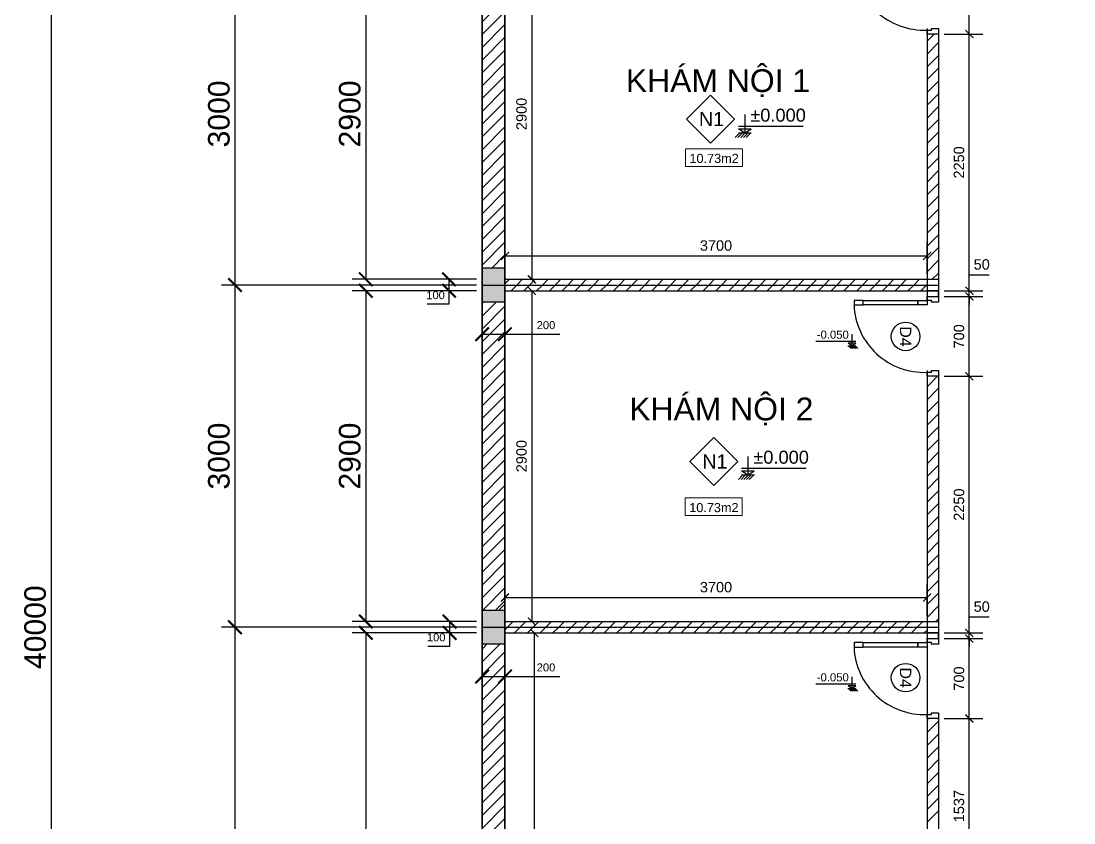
# Model space of a CAD drawing. Header units: millimetres. Extents: x -26398 to 135532, y -376633 to 43268.
# Drawn here: x 18242 to 27472, y -98116 to -91085 of the extents above; entities that cross this region are included whole.
import ezdxf
from ezdxf.enums import TextEntityAlignment as Align

# ---------------------------------------------------------------- set-up
doc = ezdxf.new("R2010")
doc.units = ezdxf.units.MM
doc.linetypes.add('ACAD_ISO02W100', pattern=[15, 12, -3])
for name, color, linetype in [('A-Door', 150, 'Continuous'), ('A5-KICHTHUOC', 251, 'Continuous'), ('cửa', 152, 'Continuous'), ('NT', 1, 'Continuous'), ('trục chia', 160, 'ACAD_ISO02W100'), ('TƯỜNG', 52, 'Continuous')]:
    doc.layers.add(name, color=color, linetype=linetype)
doc.layers.add('A6-GHICHU', color=147, linetype='Continuous', lineweight=20)
doc.styles.add('GHICHU35', font='', dxfattribs={"width": 0.9, "height": 350})
doc.styles.get("Standard").update_dxf_attribs({"font": 'arial.ttf'})
doc.styles.add('TUANH', font='')
doc.styles.get('GHICHU35').set_extended_font_data('VNI-Helve')
doc.styles.get('TUANH').set_extended_font_data('VNI-Helve-Condense', bold=True)
doc.dimstyles.new('dimmatbang', dxfattribs={"dimscale": 70, "dimtxt": 2.7, "dimasz": 1.7, "dimexe": 1.7, "dimexo": 0.7, "dimtad": 1, "dimtoh": 1, "dimdec": 1, "dimtxsty": 'Standard', "dimblk": 'ARCHTICK', "dimcen": 2.5, "dimclrd": 1, "dimclre": 256, "dimadec": 0, "dimazin": 0, "dimtfac": 1, "dimtdec": 1, "dimtmove": 0, "dimatfit": 3, "dimfxl": 1, "dimarcsym": 0})

# ---------------------------------------------------------------- blocks, each defined once
blk = doc.blocks.new('A$C7DB75F4D')
at = {"layer": 'A-Door'}
for points in [[(625, 740), (625, 660), (665, 660), (665, 740)], [(625, 180), (625, 660), (665, 660), (665, 180)], [(35, 100), (35, 60), (50, 60), (50, 50), (50, 0), (0, 0), (0, 100)], [(625, 100), (625, 180), (665, 180), (665, 100)], [(665, 100), (700, 100), (700, 0), (650, 0), (650, 50), (650, 60), (665, 60)]]:
    blk.add_lwpolyline(points, close=True, dxfattribs=at)
at = {"layer": 'NT', "color": 1}
blk.add_arc((650, 125), 615.5, 92.32782, 182.32782, dxfattribs=at)
blk = doc.blocks.new('1-cote nen')
for p, q in [((-2, 267), (-2, 0)), ((-91, 102), (828, 102)), ((-2, 0), (-91, 63)), ((-91, 63), (88, 63)), ((90, 0), (-91, 0)), ((-2, 0), (88, 63)), ((-137, -60), (-77, 0)), ((-99, -60), (-39, 0)), ((-60, -60), (0, 0)), ((-21, -60), (39, 0)), ((17, -60), (77, 0))]:
    blk.add_line(p, q)
at = {"ltscale": 50, "style": 'GHICHU35', "width": 0.9}
blk.add_attdef('%%P0.000', (75, 164), '', height=187, dxfattribs=at)
blk = doc.blocks.new('_ArchTick')
at = {"color": 0, "linetype": 'ByBlock', "const_width": 0.15}
blk.add_lwpolyline([(-0.5, -0.5), (0.5, 0.5)], dxfattribs=at)
blk = doc.blocks.new('*D2988')
at = {"lineweight": -2, "transparency": 16777216}
for p, q in [((22284.5, -96604.8), (22284.5, -96951.1)), ((22484.5, -96604.8), (22484.5, -96951.1))]:
    blk.add_line(p, q, dxfattribs=at)
at = {"color": 1, "lineweight": -2, "transparency": 16777216}
for p, q in [((22284.5, -96832.1), (22484.5, -96832.1)), ((22484.5, -96832.1), (22965.6, -96832.1))]:
    blk.add_line(p, q, dxfattribs=at)
at = {"layer": 'DEFPOINTS', "color": 0, "transparency": 16777216}
for p in [(22284.5, -96555.8), (22484.5, -96555.8), (22484.5, -96832.1)]:
    blk.add_point(p, dxfattribs=at)
at = {"color": 1, "lineweight": -2, "transparency": 16777216, "xscale": 119, "yscale": 119, "zscale": 119, "rotation": 180}
blk.add_blockref('_ArchTick', (22284.5, -96832.1), dxfattribs=at)
at = {"color": 1, "lineweight": -2, "transparency": 16777216, "xscale": 119, "yscale": 119, "zscale": 119}
blk.add_blockref('_ArchTick', (22484.5, -96832.1), dxfattribs=at)
at = {"color": 0, "transparency": 16777216, "insert": (22844, -96752.6), "char_height": 70, "attachment_point": 5}
blk.add_mtext('200', dxfattribs=at)
blk = doc.blocks.new('*D2989')
at = {"lineweight": -2, "transparency": 16777216}
for p, q in [((22284.5, -93603.7), (22284.5, -93950.1)), ((22484.5, -93603.7), (22484.5, -93950.1))]:
    blk.add_line(p, q, dxfattribs=at)
at = {"color": 1, "lineweight": -2, "transparency": 16777216}
for p, q in [((22284.5, -93831.1), (22484.5, -93831.1)), ((22484.5, -93831.1), (22965.6, -93831.1))]:
    blk.add_line(p, q, dxfattribs=at)
at = {"layer": 'DEFPOINTS', "color": 0, "transparency": 16777216}
for p in [(22284.5, -93554.7), (22484.5, -93554.7), (22484.5, -93831.1)]:
    blk.add_point(p, dxfattribs=at)
at = {"color": 1, "lineweight": -2, "transparency": 16777216, "xscale": 119, "yscale": 119, "zscale": 119, "rotation": 180}
blk.add_blockref('_ArchTick', (22284.5, -93831.1), dxfattribs=at)
at = {"color": 1, "lineweight": -2, "transparency": 16777216, "xscale": 119, "yscale": 119, "zscale": 119}
blk.add_blockref('_ArchTick', (22484.5, -93831.1), dxfattribs=at)
at = {"color": 0, "transparency": 16777216, "insert": (22844, -93751.6), "char_height": 70, "attachment_point": 5}
blk.add_mtext('200', dxfattribs=at)
blk = doc.blocks.new('*D3109')
at = {"lineweight": -2, "transparency": 16777216}
for p, q in [((26333.5, -97199.7), (26674.1, -97199.7)), ((26333.5, -98736.7), (26674.1, -98736.7))]:
    blk.add_line(p, q, dxfattribs=at)
at = {"color": 1, "lineweight": -2, "transparency": 16777216}
blk.add_line((26555.1, -98736.7), (26555.1, -97199.7), dxfattribs=at)
at = {"layer": 'DEFPOINTS', "color": 0, "transparency": 16777216}
for p in [(26284.5, -97199.7), (26555.1, -97199.7), (26284.5, -98736.7)]:
    blk.add_point(p, dxfattribs=at)
at = {"color": 1, "lineweight": -2, "transparency": 16777216, "xscale": 70, "yscale": 70, "zscale": 70}
for p, rotation in [((26555.1, -97199.7), 90), ((26555.1, -98736.7), 270)]:
    blk.add_blockref('_ArchTick', p, dxfattribs=dict(at, rotation=rotation))
at = {"color": 0, "transparency": 16777216, "insert": (26464.9, -97968.2), "char_height": 91, "attachment_point": 5, "rotation": 90}
blk.add_mtext('1537', dxfattribs=at)
blk = doc.blocks.new('*D3110')
at = {"lineweight": -2, "transparency": 16777216}
for p, q in [((26333.5, -96499.7), (26674.1, -96499.7)), ((26333.5, -97199.7), (26674.1, -97199.7))]:
    blk.add_line(p, q, dxfattribs=at)
at = {"color": 1, "lineweight": -2, "transparency": 16777216}
blk.add_line((26555.1, -97199.7), (26555.1, -96499.7), dxfattribs=at)
at = {"layer": 'DEFPOINTS', "color": 0, "transparency": 16777216}
for p in [(26284.5, -96499.7), (26555.1, -96499.7), (26284.5, -97199.7)]:
    blk.add_point(p, dxfattribs=at)
at = {"color": 1, "lineweight": -2, "transparency": 16777216, "xscale": 70, "yscale": 70, "zscale": 70}
for p, rotation in [((26555.1, -96499.7), 90), ((26555.1, -97199.7), 270)]:
    blk.add_blockref('_ArchTick', p, dxfattribs=dict(at, rotation=rotation))
at = {"color": 0, "transparency": 16777216, "insert": (26464.9, -96849.7), "char_height": 91, "attachment_point": 5, "rotation": 90}
blk.add_mtext('700', dxfattribs=at)
blk = doc.blocks.new('*D3111')
at = {"color": 1, "lineweight": -2, "transparency": 16777216}
for p, q in [((26555.1, -96449.7), (26555.1, -96309.7)), ((26555.1, -96309.7), (26728.9, -96309.7)), ((26555.1, -96499.7), (26555.1, -96449.7)), ((26555.1, -96499.7), (26555.1, -96569.7))]:
    blk.add_line(p, q, dxfattribs=at)
at = {"lineweight": -2, "transparency": 16777216}
for p, q in [((26333.5, -96449.7), (26674.1, -96449.7)), ((26333.5, -96499.7), (26674.1, -96499.7))]:
    blk.add_line(p, q, dxfattribs=at)
at = {"layer": 'DEFPOINTS', "color": 0, "transparency": 16777216}
for p in [(26284.5, -96449.7), (26555.1, -96449.7), (26284.5, -96499.7)]:
    blk.add_point(p, dxfattribs=at)
at = {"color": 1, "lineweight": -2, "transparency": 16777216, "xscale": 70, "yscale": 70, "zscale": 70}
for p, rotation in [((26555.1, -96449.7), 270), ((26555.1, -96499.7), 90)]:
    blk.add_blockref('_ArchTick', p, dxfattribs=dict(at, rotation=rotation))
at = {"color": 0, "transparency": 16777216, "insert": (26663.9, -96219.5), "char_height": 91, "attachment_point": 5}
blk.add_mtext('50', dxfattribs=at)
blk = doc.blocks.new('*D3112')
at = {"lineweight": -2, "transparency": 16777216}
for p, q in [((26333.5, -94199.7), (26674.1, -94199.7)), ((26333.5, -96449.7), (26674.1, -96449.7))]:
    blk.add_line(p, q, dxfattribs=at)
at = {"color": 1, "lineweight": -2, "transparency": 16777216}
blk.add_line((26555.1, -96449.7), (26555.1, -94199.7), dxfattribs=at)
at = {"layer": 'DEFPOINTS', "color": 0, "transparency": 16777216}
for p in [(26284.5, -94199.7), (26555.1, -94199.7), (26284.5, -96449.7)]:
    blk.add_point(p, dxfattribs=at)
at = {"color": 1, "lineweight": -2, "transparency": 16777216, "xscale": 70, "yscale": 70, "zscale": 70}
for p, rotation in [((26555.1, -94199.7), 90), ((26555.1, -96449.7), 270)]:
    blk.add_blockref('_ArchTick', p, dxfattribs=dict(at, rotation=rotation))
at = {"color": 0, "transparency": 16777216, "insert": (26464.9, -95324.7), "char_height": 91, "attachment_point": 5, "rotation": 90}
blk.add_mtext('2250', dxfattribs=at)
blk = doc.blocks.new('*D3104')
at = {"lineweight": -2, "transparency": 16777216}
for p, q in [((26333.5, -93499.7), (26674.1, -93499.7)), ((26333.5, -94199.7), (26674.1, -94199.7))]:
    blk.add_line(p, q, dxfattribs=at)
at = {"color": 1, "lineweight": -2, "transparency": 16777216}
blk.add_line((26555.1, -94199.7), (26555.1, -93499.7), dxfattribs=at)
at = {"layer": 'DEFPOINTS', "color": 0, "transparency": 16777216}
for p in [(26284.5, -93499.7), (26555.1, -93499.7), (26284.5, -94199.7)]:
    blk.add_point(p, dxfattribs=at)
at = {"color": 1, "lineweight": -2, "transparency": 16777216, "xscale": 70, "yscale": 70, "zscale": 70}
for p, rotation in [((26555.1, -93499.7), 90), ((26555.1, -94199.7), 270)]:
    blk.add_blockref('_ArchTick', p, dxfattribs=dict(at, rotation=rotation))
at = {"color": 0, "transparency": 16777216, "insert": (26464.9, -93849.7), "char_height": 91, "attachment_point": 5, "rotation": 90}
blk.add_mtext('700', dxfattribs=at)
blk = doc.blocks.new('*D3105')
at = {"color": 1, "lineweight": -2, "transparency": 16777216}
for p, q in [((26555.1, -93449.7), (26555.1, -93309.7)), ((26555.1, -93309.7), (26728.9, -93309.7)), ((26555.1, -93499.7), (26555.1, -93449.7)), ((26555.1, -93499.7), (26555.1, -93569.7))]:
    blk.add_line(p, q, dxfattribs=at)
at = {"lineweight": -2, "transparency": 16777216}
for p, q in [((26333.5, -93449.7), (26674.1, -93449.7)), ((26333.5, -93499.7), (26674.1, -93499.7))]:
    blk.add_line(p, q, dxfattribs=at)
at = {"layer": 'DEFPOINTS', "color": 0, "transparency": 16777216}
for p in [(26284.5, -93449.7), (26284.5, -93499.7), (26555.1, -93449.7)]:
    blk.add_point(p, dxfattribs=at)
at = {"color": 1, "lineweight": -2, "transparency": 16777216, "xscale": 70, "yscale": 70, "zscale": 70}
for p, rotation in [((26555.1, -93449.7), 270), ((26555.1, -93499.7), 90)]:
    blk.add_blockref('_ArchTick', p, dxfattribs=dict(at, rotation=rotation))
at = {"color": 0, "transparency": 16777216, "insert": (26663.9, -93219.5), "char_height": 91, "attachment_point": 5}
blk.add_mtext('50', dxfattribs=at)
blk = doc.blocks.new('*D3106')
at = {"lineweight": -2, "transparency": 16777216}
for p, q in [((26333.5, -91199.7), (26674.1, -91199.7)), ((26333.5, -93449.7), (26674.1, -93449.7))]:
    blk.add_line(p, q, dxfattribs=at)
at = {"color": 1, "lineweight": -2, "transparency": 16777216}
blk.add_line((26555.1, -93449.7), (26555.1, -91199.7), dxfattribs=at)
at = {"layer": 'DEFPOINTS', "color": 0, "transparency": 16777216}
for p in [(26284.5, -91199.7), (26555.1, -91199.7), (26284.5, -93449.7)]:
    blk.add_point(p, dxfattribs=at)
at = {"color": 1, "lineweight": -2, "transparency": 16777216, "xscale": 70, "yscale": 70, "zscale": 70}
for p, rotation in [((26555.1, -91199.7), 90), ((26555.1, -93449.7), 270)]:
    blk.add_blockref('_ArchTick', p, dxfattribs=dict(at, rotation=rotation))
at = {"color": 0, "transparency": 16777216, "insert": (26464.9, -92324.7), "char_height": 91, "attachment_point": 5, "rotation": 90}
blk.add_mtext('2250', dxfattribs=at)
blk = doc.blocks.new('*D3107')
at = {"lineweight": -2, "transparency": 16777216}
for p, q in [((26333.5, -90499.7), (26674.1, -90499.7)), ((26333.5, -91199.7), (26674.1, -91199.7))]:
    blk.add_line(p, q, dxfattribs=at)
at = {"color": 1, "lineweight": -2, "transparency": 16777216}
blk.add_line((26555.1, -91199.7), (26555.1, -90499.7), dxfattribs=at)
at = {"layer": 'DEFPOINTS', "color": 0, "transparency": 16777216}
for p in [(26284.5, -90499.7), (26555.1, -90499.7), (26284.5, -91199.7)]:
    blk.add_point(p, dxfattribs=at)
at = {"color": 1, "lineweight": -2, "transparency": 16777216, "xscale": 70, "yscale": 70, "zscale": 70}
for p, rotation in [((26555.1, -90499.7), 90), ((26555.1, -91199.7), 270)]:
    blk.add_blockref('_ArchTick', p, dxfattribs=dict(at, rotation=rotation))
at = {"color": 0, "transparency": 16777216, "insert": (26464.9, -90849.7), "char_height": 91, "attachment_point": 5, "rotation": 90}
blk.add_mtext('700', dxfattribs=at)
blk = doc.blocks.new('*D2967')
at = {"layer": 'DEFPOINTS', "color": 0, "transparency": 16777216}
for p in [(22484.5, -90449.7), (22484.5, -93349.7), (22719.8, -93349.7)]:
    blk.add_point(p, dxfattribs=at)
at = {"layer": 'TƯỜNG', "lineweight": -2, "transparency": 16777216}
for p, q in [((22533.5, -90449.7), (22838.8, -90449.7)), ((22533.5, -93349.7), (22838.8, -93349.7))]:
    blk.add_line(p, q, dxfattribs=at)
at = {"layer": 'TƯỜNG', "color": 1, "lineweight": -2, "transparency": 16777216}
blk.add_line((22719.8, -90449.7), (22719.8, -93349.7), dxfattribs=at)
at = {"layer": 'TƯỜNG', "color": 1, "lineweight": -2, "transparency": 16777216, "xscale": 70, "yscale": 70, "zscale": 70}
for p, rotation in [((22719.8, -90449.7), 90), ((22719.8, -93349.7), 270)]:
    blk.add_blockref('_ArchTick', p, dxfattribs=dict(at, rotation=rotation))
at = {"layer": 'TƯỜNG', "color": 0, "transparency": 16777216, "insert": (22629.6, -91899.7), "char_height": 91, "attachment_point": 5, "rotation": 90}
blk.add_mtext('2900', dxfattribs=at)
blk = doc.blocks.new('*D2968')
at = {"lineweight": -2, "transparency": 16777216}
for p, q in [((22484.5, -93300.7), (22484.5, -93025.2)), ((26184.5, -93300.7), (26184.5, -93025.2))]:
    blk.add_line(p, q, dxfattribs=at)
at = {"color": 1, "lineweight": -2, "transparency": 16777216}
blk.add_line((22484.5, -93144.2), (26184.5, -93144.2), dxfattribs=at)
at = {"layer": 'DEFPOINTS', "color": 0, "transparency": 16777216}
for p in [(26184.5, -93144.2), (22484.5, -93349.7), (26184.5, -93349.7)]:
    blk.add_point(p, dxfattribs=at)
at = {"color": 1, "lineweight": -2, "transparency": 16777216, "xscale": 70, "yscale": 70, "zscale": 70, "rotation": 180}
blk.add_blockref('_ArchTick', (22484.5, -93144.2), dxfattribs=at)
at = {"color": 1, "lineweight": -2, "transparency": 16777216, "xscale": 70, "yscale": 70, "zscale": 70}
blk.add_blockref('_ArchTick', (26184.5, -93144.2), dxfattribs=at)
at = {"color": 0, "transparency": 16777216, "insert": (24334.5, -93054), "char_height": 91, "attachment_point": 5}
blk.add_mtext('3700', dxfattribs=at)
blk = doc.blocks.new('*D2969')
at = {"lineweight": -2, "transparency": 16777216}
for p, q in [((22533.5, -93449.7), (22838.8, -93449.7)), ((22533.5, -96349.7), (22838.8, -96349.7))]:
    blk.add_line(p, q, dxfattribs=at)
at = {"color": 1, "lineweight": -2, "transparency": 16777216}
blk.add_line((22719.8, -93449.7), (22719.8, -96349.7), dxfattribs=at)
at = {"layer": 'DEFPOINTS', "color": 0, "transparency": 16777216}
for p in [(22484.5, -93449.7), (22484.5, -96349.7), (22719.8, -96349.7)]:
    blk.add_point(p, dxfattribs=at)
at = {"color": 1, "lineweight": -2, "transparency": 16777216, "xscale": 70, "yscale": 70, "zscale": 70}
for p, rotation in [((22719.8, -93449.7), 90), ((22719.8, -96349.7), 270)]:
    blk.add_blockref('_ArchTick', p, dxfattribs=dict(at, rotation=rotation))
at = {"color": 0, "transparency": 16777216, "insert": (22629.6, -94899.7), "char_height": 91, "attachment_point": 5, "rotation": 90}
blk.add_mtext('2900', dxfattribs=at)
blk = doc.blocks.new('*D2970')
at = {"lineweight": -2, "transparency": 16777216}
for p, q in [((22484.5, -96300.7), (22484.5, -96020.3)), ((26184.5, -96300.7), (26184.5, -96020.3))]:
    blk.add_line(p, q, dxfattribs=at)
at = {"color": 1, "lineweight": -2, "transparency": 16777216}
blk.add_line((22484.5, -96139.3), (26184.5, -96139.3), dxfattribs=at)
at = {"layer": 'DEFPOINTS', "color": 0, "transparency": 16777216}
for p in [(26184.5, -96139.3), (22484.5, -96349.7), (26184.5, -96349.7)]:
    blk.add_point(p, dxfattribs=at)
at = {"color": 1, "lineweight": -2, "transparency": 16777216, "xscale": 70, "yscale": 70, "zscale": 70, "rotation": 180}
blk.add_blockref('_ArchTick', (22484.5, -96139.3), dxfattribs=at)
at = {"color": 1, "lineweight": -2, "transparency": 16777216, "xscale": 70, "yscale": 70, "zscale": 70}
blk.add_blockref('_ArchTick', (26184.5, -96139.3), dxfattribs=at)
at = {"color": 0, "transparency": 16777216, "insert": (24334.5, -96049), "char_height": 91, "attachment_point": 5}
blk.add_mtext('3700', dxfattribs=at)
blk = doc.blocks.new('*D3065')
at = {"lineweight": -2, "transparency": 16777216}
for p, q in [((22533.5, -96449.7), (22860.1, -96449.7)), ((22533.5, -102349.7), (22860.1, -102349.7))]:
    blk.add_line(p, q, dxfattribs=at)
at = {"color": 1, "lineweight": -2, "transparency": 16777216}
blk.add_line((22741.1, -96449.7), (22741.1, -102349.7), dxfattribs=at)
at = {"layer": 'DEFPOINTS', "color": 0, "transparency": 16777216}
for p in [(22484.5, -96449.7), (22484.5, -102349.7), (22741.1, -102349.7)]:
    blk.add_point(p, dxfattribs=at)
at = {"color": 1, "lineweight": -2, "transparency": 16777216, "xscale": 70, "yscale": 70, "zscale": 70}
for p, rotation in [((22741.1, -96449.7), 90), ((22741.1, -102349.7), 270)]:
    blk.add_blockref('_ArchTick', p, dxfattribs=dict(at, rotation=rotation))
at = {"color": 0, "transparency": 16777216, "insert": (22650.9, -99399.7), "char_height": 91, "attachment_point": 5, "rotation": 90}
blk.add_mtext('5900', dxfattribs=at)
blk = doc.blocks.new('*D3178')
at = {"lineweight": -2, "transparency": 16777216}
for p, q in [((22235.5, -90449.7), (21145.5, -90449.7)), ((22235.5, -93349.7), (21145.5, -93349.7))]:
    blk.add_line(p, q, dxfattribs=at)
at = {"color": 1, "lineweight": -2, "transparency": 16777216}
blk.add_line((21264.5, -90449.7), (21264.5, -93349.7), dxfattribs=at)
at = {"layer": 'DEFPOINTS', "color": 0, "transparency": 16777216}
for p in [(22284.5, -90449.7), (21264.5, -93349.7), (22284.5, -93349.7)]:
    blk.add_point(p, dxfattribs=at)
at = {"color": 1, "lineweight": -2, "transparency": 16777216, "xscale": 119, "yscale": 119, "zscale": 119}
for p, rotation in [((21264.5, -90449.7), 90), ((21264.5, -93349.7), 270)]:
    blk.add_blockref('_ArchTick', p, dxfattribs=dict(at, rotation=rotation))
at = {"color": 0, "transparency": 16777216, "insert": (21124.3, -91899.7), "char_height": 189, "attachment_point": 5, "rotation": 90}
blk.add_mtext('2900', dxfattribs=at)
blk = doc.blocks.new('*D3179')
at = {"lineweight": -2, "transparency": 16777216}
for p, q in [((22235.5, -93349.7), (21874.5, -93349.7)), ((22235.5, -93449.7), (21874.5, -93449.7))]:
    blk.add_line(p, q, dxfattribs=at)
at = {"color": 1, "lineweight": -2, "transparency": 16777216}
for p, q in [((21993.5, -93349.7), (21993.5, -93449.7)), ((21993.5, -93449.7), (21993.5, -93568.7)), ((21993.5, -93568.7), (21801.9, -93568.7))]:
    blk.add_line(p, q, dxfattribs=at)
at = {"layer": 'DEFPOINTS', "color": 0, "transparency": 16777216}
for p in [(22284.5, -93349.7), (21993.5, -93449.7), (22284.5, -93449.7)]:
    blk.add_point(p, dxfattribs=at)
at = {"color": 1, "lineweight": -2, "transparency": 16777216, "xscale": 119, "yscale": 119, "zscale": 119}
for p, rotation in [((21993.5, -93349.7), 90), ((21993.5, -93449.7), 270)]:
    blk.add_blockref('_ArchTick', p, dxfattribs=dict(at, rotation=rotation))
at = {"color": 0, "transparency": 16777216, "insert": (21875.8, -93489.2), "char_height": 70, "attachment_point": 5}
blk.add_mtext('100', dxfattribs=at)
blk = doc.blocks.new('*D3180')
at = {"lineweight": -2, "transparency": 16777216}
for p, q in [((22235.5, -93449.7), (21145.5, -93449.7)), ((22235.5, -96349.7), (21145.5, -96349.7))]:
    blk.add_line(p, q, dxfattribs=at)
at = {"color": 1, "lineweight": -2, "transparency": 16777216}
blk.add_line((21264.5, -93449.7), (21264.5, -96349.7), dxfattribs=at)
at = {"layer": 'DEFPOINTS', "color": 0, "transparency": 16777216}
for p in [(22284.5, -93449.7), (21264.5, -96349.7), (22284.5, -96349.7)]:
    blk.add_point(p, dxfattribs=at)
at = {"color": 1, "lineweight": -2, "transparency": 16777216, "xscale": 119, "yscale": 119, "zscale": 119}
for p, rotation in [((21264.5, -93449.7), 90), ((21264.5, -96349.7), 270)]:
    blk.add_blockref('_ArchTick', p, dxfattribs=dict(at, rotation=rotation))
at = {"color": 0, "transparency": 16777216, "insert": (21124.3, -94899.7), "char_height": 189, "attachment_point": 5, "rotation": 90}
blk.add_mtext('2900', dxfattribs=at)
blk = doc.blocks.new('*D3181')
at = {"lineweight": -2, "transparency": 16777216}
for p, q in [((22235.5, -96349.7), (21880.1, -96349.7)), ((22235.5, -96449.7), (21880.1, -96449.7))]:
    blk.add_line(p, q, dxfattribs=at)
at = {"color": 1, "lineweight": -2, "transparency": 16777216}
for p, q in [((21999.1, -96349.7), (21999.1, -96449.7)), ((21999.1, -96449.7), (21999.1, -96568.7)), ((21999.1, -96568.7), (21807.5, -96568.7))]:
    blk.add_line(p, q, dxfattribs=at)
at = {"layer": 'DEFPOINTS', "color": 0, "transparency": 16777216}
for p in [(22284.5, -96349.7), (21999.1, -96449.7), (22284.5, -96449.7)]:
    blk.add_point(p, dxfattribs=at)
at = {"color": 1, "lineweight": -2, "transparency": 16777216, "xscale": 119, "yscale": 119, "zscale": 119}
for p, rotation in [((21999.1, -96349.7), 90), ((21999.1, -96449.7), 270)]:
    blk.add_blockref('_ArchTick', p, dxfattribs=dict(at, rotation=rotation))
at = {"color": 0, "transparency": 16777216, "insert": (21881.5, -96489.2), "char_height": 70, "attachment_point": 5}
blk.add_mtext('100', dxfattribs=at)
blk = doc.blocks.new('*D3182')
at = {"lineweight": -2, "transparency": 16777216}
for p, q in [((22235.5, -96449.7), (21145.5, -96449.7)), ((22235.5, -102349.7), (21145.5, -102349.7))]:
    blk.add_line(p, q, dxfattribs=at)
at = {"color": 1, "lineweight": -2, "transparency": 16777216}
blk.add_line((21264.5, -96449.7), (21264.5, -102349.7), dxfattribs=at)
at = {"layer": 'DEFPOINTS', "color": 0, "transparency": 16777216}
for p in [(22284.5, -96449.7), (21264.5, -102349.7), (22284.5, -102349.7)]:
    blk.add_point(p, dxfattribs=at)
at = {"color": 1, "lineweight": -2, "transparency": 16777216, "xscale": 119, "yscale": 119, "zscale": 119}
for p, rotation in [((21264.5, -96449.7), 90), ((21264.5, -102349.7), 270)]:
    blk.add_blockref('_ArchTick', p, dxfattribs=dict(at, rotation=rotation))
at = {"color": 0, "transparency": 16777216, "insert": (21124.3, -99399.7), "char_height": 189, "attachment_point": 5, "rotation": 90}
blk.add_mtext('5900', dxfattribs=at)
blk = doc.blocks.new('*D3191')
at = {"lineweight": -2, "transparency": 16777216}
for p, q in [((22235.5, -76399.7), (18387.3, -76399.7)), ((22235.5, -116399.7), (18387.3, -116399.7))]:
    blk.add_line(p, q, dxfattribs=at)
at = {"color": 1, "lineweight": -2, "transparency": 16777216}
blk.add_line((18506.3, -76399.7), (18506.3, -116399.7), dxfattribs=at)
at = {"layer": 'DEFPOINTS', "color": 0, "transparency": 16777216}
for p in [(22284.5, -76399.7), (18506.3, -116399.7), (22284.5, -116399.7)]:
    blk.add_point(p, dxfattribs=at)
at = {"color": 1, "lineweight": -2, "transparency": 16777216, "xscale": 119, "yscale": 119, "zscale": 119}
for p, rotation in [((18506.3, -76399.7), 90), ((18506.3, -116399.7), 270)]:
    blk.add_blockref('_ArchTick', p, dxfattribs=dict(at, rotation=rotation))
at = {"color": 0, "transparency": 16777216, "insert": (18366, -96399.7), "char_height": 189, "attachment_point": 5, "rotation": 90}
blk.add_mtext('40000', dxfattribs=at)
blk = doc.blocks.new('*D3194')
at = {"lineweight": -2, "transparency": 16777216}
for p, q in [((22235.5, -90399.7), (19998.3, -90399.7)), ((22235.5, -93399.7), (19998.3, -93399.7))]:
    blk.add_line(p, q, dxfattribs=at)
at = {"color": 1, "lineweight": -2, "transparency": 16777216}
blk.add_line((20117.3, -90399.7), (20117.3, -93399.7), dxfattribs=at)
at = {"layer": 'DEFPOINTS', "color": 0, "transparency": 16777216}
for p in [(22284.5, -90399.7), (20117.3, -93399.7), (22284.5, -93399.7)]:
    blk.add_point(p, dxfattribs=at)
at = {"color": 1, "lineweight": -2, "transparency": 16777216, "xscale": 119, "yscale": 119, "zscale": 119}
for p, rotation in [((20117.3, -90399.7), 90), ((20117.3, -93399.7), 270)]:
    blk.add_blockref('_ArchTick', p, dxfattribs=dict(at, rotation=rotation))
at = {"color": 0, "transparency": 16777216, "insert": (19977, -91899.7), "char_height": 189, "attachment_point": 5, "rotation": 90}
blk.add_mtext('3000', dxfattribs=at)
blk = doc.blocks.new('*D3195')
at = {"lineweight": -2, "transparency": 16777216}
for p, q in [((22235.5, -93399.7), (19998.3, -93399.7)), ((22235.5, -96399.7), (19998.3, -96399.7))]:
    blk.add_line(p, q, dxfattribs=at)
at = {"color": 1, "lineweight": -2, "transparency": 16777216}
blk.add_line((20117.3, -93399.7), (20117.3, -96399.7), dxfattribs=at)
at = {"layer": 'DEFPOINTS', "color": 0, "transparency": 16777216}
for p in [(22284.5, -93399.7), (20117.3, -96399.7), (22284.5, -96399.7)]:
    blk.add_point(p, dxfattribs=at)
at = {"color": 1, "lineweight": -2, "transparency": 16777216, "xscale": 119, "yscale": 119, "zscale": 119}
for p, rotation in [((20117.3, -93399.7), 90), ((20117.3, -96399.7), 270)]:
    blk.add_blockref('_ArchTick', p, dxfattribs=dict(at, rotation=rotation))
at = {"color": 0, "transparency": 16777216, "insert": (19977, -94899.7), "char_height": 189, "attachment_point": 5, "rotation": 90}
blk.add_mtext('3000', dxfattribs=at)
blk = doc.blocks.new('*D3196')
at = {"lineweight": -2, "transparency": 16777216}
for p, q in [((22235.5, -96399.7), (19998.3, -96399.7)), ((22235.5, -102399.7), (19998.3, -102399.7))]:
    blk.add_line(p, q, dxfattribs=at)
at = {"color": 1, "lineweight": -2, "transparency": 16777216}
blk.add_line((20117.3, -96399.7), (20117.3, -102399.7), dxfattribs=at)
at = {"layer": 'DEFPOINTS', "color": 0, "transparency": 16777216}
for p in [(22284.5, -96399.7), (20117.3, -102399.7), (22284.5, -102399.7)]:
    blk.add_point(p, dxfattribs=at)
at = {"color": 1, "lineweight": -2, "transparency": 16777216, "xscale": 119, "yscale": 119, "zscale": 119}
for p, rotation in [((20117.3, -96399.7), 90), ((20117.3, -102399.7), 270)]:
    blk.add_blockref('_ArchTick', p, dxfattribs=dict(at, rotation=rotation))
at = {"color": 0, "transparency": 16777216, "insert": (19977, -99399.7), "char_height": 189, "attachment_point": 5, "rotation": 90}
blk.add_mtext('6000', dxfattribs=at)

msp = doc.modelspace()

# ---------------------------------------------------------------- hatches: boundary and pattern name
h = msp.add_hatch(color=1)
h.dxf.hatch_style = 1
h.paths.add_polyline_path([(22284.47, -93249.71), (22284.47, -93549.71), (22484.47, -93549.71), (22484.47, -93249.71)])
h = msp.add_hatch(color=1)
h.dxf.hatch_style = 1
h.paths.add_polyline_path([(22284.47, -96249.71), (22284.47, -96549.71), (22484.47, -96549.71), (22484.47, -96249.71)])
at = {"layer": 'TƯỜNG'}
h = msp.add_hatch(dxfattribs=at)
h.set_pattern_fill('ANSI31', color=256, scale=25)
h.paths.add_polyline_path([(22484.47, -110399.71), (22284.47, -110399.71), (22284.47, -112303.46), (22484.47, -112303.46)])
h.paths.add_polyline_path([(26184.47, -110199.71), (22484.47, -110199.71), (22484.47, -110399.71), (26184.47, -110399.71)])
h.paths.add_polyline_path([(22484.47, -108399.71), (22484.47, -106549.71), (22284.47, -106549.71), (22284.47, -110199.71), (22484.47, -110199.71)])
h.paths.add_polyline_path([(22484.47, -112603.46), (22284.47, -112603.46), (22284.47, -114399.71), (22484.47, -114399.71)])
h.paths.add_polyline_path([(22484.47, -114399.71), (22284.47, -114399.71), (22284.47, -116199.71), (22484.47, -116199.71)])
h.paths.add_polyline_path([(22484.47, -102549.71), (22284.47, -102549.71), (22284.47, -106249.71), (22484.47, -106249.71)])
h.paths.add_polyline_path([(22484.47, -96549.71), (22284.47, -96549.71), (22284.47, -102249.71), (22484.47, -102249.71)])
h.paths.add_polyline_path([(22484.47, -93549.71), (22284.47, -93549.71), (22284.47, -96249.71), (22431.63, -96249.71), (22484.47, -96196.86)])
h.paths.add_polyline_path([(22484.47, -90549.71), (22294.46, -90549.71), (22284.47, -90559.7), (22284.47, -93249.71), (22484.47, -93249.71)])
h.paths.add_polyline_path([(22484.47, -84599.71), (22284.47, -84599.71), (22284.47, -90249.71), (22482.21, -90249.71), (22484.47, -90247.45)])
h.paths.add_polyline_path([(22484.47, -81393.43), (22484.47, -76399.71), (22284.47, -76399.71), (22284.47, -84399.71), (22484.47, -84399.71), (22484.47, -82449.71)])

# ---------------------------------------------------------------- linework, layer by layer
at = {"linetype": 'Continuous'}
for p, q in [((26184.47, -91262.08), (26246.84, -91199.71)), ((26179.65, -93399.71), (26184.47, -93394.89)), ((26184.47, -94292.92), (26277.68, -94199.71)), ((26184.47, -94405.17), (26284.47, -94305.17)), ((26184.47, -94517.42), (26284.47, -94417.42)), ((26184.47, -94629.68), (26284.47, -94529.68)), ((26184.47, -94741.93), (26284.47, -94641.93)), ((26184.47, -94854.18), (26284.47, -94754.18)), ((26184.47, -94966.44), (26284.47, -94866.44)), ((26184.47, -95078.69), (26284.47, -94978.69)), ((26184.47, -95190.94), (26284.47, -95090.94)), ((26184.47, -95303.2), (26284.47, -95203.2)), ((26184.47, -95415.45), (26284.47, -95315.45)), ((26184.47, -95527.7), (26284.47, -95427.7)), ((26184.47, -95639.95), (26284.47, -95539.95)), ((26184.47, -95752.21), (26284.47, -95652.21)), ((26184.47, -95864.46), (26284.47, -95764.46)), ((26184.47, -95976.71), (26284.47, -95876.71)), ((26184.47, -96088.97), (26284.47, -95988.97)), ((26184.47, -96201.22), (26284.47, -96101.22)), ((22431.63, -96249.71), (22484.47, -96196.86)), ((26184.47, -96313.47), (26284.47, -96213.47)), ((22506.13, -96399.71), (22556.13, -96349.71)), ((22618.39, -96399.71), (22668.39, -96349.71)), ((22730.64, -96399.71), (22780.64, -96349.71)), ((22842.89, -96399.71), (22892.89, -96349.71)), ((22955.15, -96399.71), (23005.15, -96349.71)), ((23067.4, -96399.71), (23117.4, -96349.71)), ((23179.65, -96399.71), (23229.65, -96349.71)), ((23291.91, -96399.71), (23341.91, -96349.71)), ((23404.16, -96399.71), (23454.16, -96349.71)), ((23516.41, -96399.71), (23566.41, -96349.71)), ((23628.67, -96399.71), (23678.67, -96349.71)), ((23740.92, -96399.71), (23790.92, -96349.71)), ((23853.17, -96399.71), (23903.17, -96349.71)), ((23965.43, -96399.71), (24015.43, -96349.71)), ((24077.68, -96399.71), (24127.68, -96349.71)), ((24189.93, -96399.71), (24239.93, -96349.71)), ((24302.19, -96399.71), (24352.19, -96349.71)), ((24414.44, -96399.71), (24464.44, -96349.71)), ((24526.69, -96399.71), (24576.69, -96349.71)), ((24638.95, -96399.71), (24688.95, -96349.71)), ((24751.2, -96399.71), (24801.2, -96349.71)), ((24863.45, -96399.71), (24913.45, -96349.71)), ((24975.7, -96399.71), (25025.7, -96349.71)), ((25087.96, -96399.71), (25137.96, -96349.71)), ((25200.21, -96399.71), (25250.21, -96349.71)), ((25312.46, -96399.71), (25362.46, -96349.71)), ((25424.72, -96399.71), (25474.72, -96349.71)), ((25536.97, -96399.71), (25586.97, -96349.71)), ((25649.22, -96399.71), (25699.22, -96349.71)), ((25761.48, -96399.71), (25811.48, -96349.71)), ((25873.73, -96399.71), (25923.73, -96349.71)), ((25985.98, -96399.71), (26035.98, -96349.71)), ((26098.24, -96399.71), (26148.24, -96349.71)), ((26260.49, -96349.71), (26284.47, -96325.73)), ((22484.47, -96421.37), (22506.13, -96399.71)), ((22568.39, -96449.71), (22618.39, -96399.71)), ((22680.64, -96449.71), (22730.64, -96399.71)), ((22792.89, -96449.71), (22842.89, -96399.71)), ((22905.15, -96449.71), (22955.15, -96399.71)), ((23017.4, -96449.71), (23067.4, -96399.71)), ((23129.65, -96449.71), (23179.65, -96399.71)), ((23241.91, -96449.71), (23291.91, -96399.71)), ((23354.16, -96449.71), (23404.16, -96399.71)), ((23466.41, -96449.71), (23516.41, -96399.71)), ((23578.67, -96449.71), (23628.67, -96399.71)), ((23690.92, -96449.71), (23740.92, -96399.71)), ((23803.17, -96449.71), (23853.17, -96399.71)), ((23915.43, -96449.71), (23965.43, -96399.71)), ((24027.68, -96449.71), (24077.68, -96399.71)), ((24139.93, -96449.71), (24189.93, -96399.71)), ((24252.19, -96449.71), (24302.19, -96399.71)), ((24364.44, -96449.71), (24414.44, -96399.71)), ((24476.69, -96449.71), (24526.69, -96399.71)), ((24588.95, -96449.71), (24638.95, -96399.71)), ((24701.2, -96449.71), (24751.2, -96399.71)), ((24813.45, -96449.71), (24863.45, -96399.71)), ((24925.7, -96449.71), (24975.7, -96399.71)), ((25037.96, -96449.71), (25087.96, -96399.71)), ((25150.21, -96449.71), (25200.21, -96399.71)), ((25262.46, -96449.71), (25312.46, -96399.71)), ((25374.72, -96449.71), (25424.72, -96399.71)), ((25486.97, -96449.71), (25536.97, -96399.71)), ((25599.22, -96449.71), (25649.22, -96399.71)), ((25711.48, -96449.71), (25761.48, -96399.71)), ((25823.73, -96449.71), (25873.73, -96399.71)), ((25935.98, -96449.71), (25985.98, -96399.71)), ((26048.24, -96449.71), (26098.24, -96399.71)), ((26160.49, -96449.71), (26184.47, -96425.73)), ((26184.47, -97211.5), (26196.26, -97199.71)), ((26184.47, -97323.75), (26284.47, -97223.75)), ((26184.47, -97436.01), (26284.47, -97336.01)), ((26184.47, -97548.26), (26284.47, -97448.26)), ((26184.47, -97660.51), (26284.47, -97560.51)), ((26184.47, -97772.77), (26284.47, -97672.77)), ((26184.47, -97885.02), (26284.47, -97785.02)), ((26184.47, -97997.27), (26284.47, -97897.27)), ((26184.47, -98109.53), (26284.47, -98009.53))]:
    msp.add_line(p, q, dxfattribs=at)
for points in [[(22484.47, -93549.71), (22284.47, -93549.71), (22284.47, -93249.71), (22484.47, -93249.71)], [(26184.47, -93449.71), (26184.47, -93499.71), (26284.47, -93499.71), (26284.47, -93449.71)], [(22484.47, -96549.71), (22284.47, -96549.71), (22284.47, -96249.71), (22484.47, -96249.71)], [(22484.47, -96449.71), (26184.47, -96449.71), (26184.47, -102349.71), (22484.47, -102349.71)], [(26184.47, -96449.71), (26184.47, -96499.71), (26284.47, -96499.71), (26284.47, -96449.71)]]:
    msp.add_lwpolyline(points, close=True)
for centre in [(25996.46, -93850.69), (25996.46, -96841.92)]:
    msp.add_circle(centre, 125.19)
at = {"layer": 'A6-GHICHU', "ltscale": 0.5}
for points in [[(24285.68, -92154.81), (24495.83, -91944.66), (24285.68, -91734.5), (24075.52, -91944.66)], [(24066.09, -92204.65), (24567.16, -92204.65), (24567.16, -92359.15), (24066.09, -92359.15)], [(24315.11, -95156.72), (24525.27, -94946.57), (24315.11, -94736.41), (24104.96, -94946.57)], [(24064.12, -95266.32), (24565.19, -95266.32), (24565.19, -95420.83), (24064.12, -95420.83)]]:
    msp.add_lwpolyline(points, close=True, dxfattribs=at)
at = {"layer": 'trục chia'}
for p, q in [((22284.47, -93399.71), (26284.47, -93399.71)), ((22284.47, -96399.71), (26284.47, -96399.71))]:
    msp.add_line(p, q, dxfattribs=at)
at = {"layer": 'TƯỜNG'}
for p, q in [((22284.47, -76399.71), (22284.47, -114399.71)), ((22484.47, -76399.71), (22484.47, -114399.71)), ((22284.47, -110399.71), (22284.47, -84399.71)), ((22484.47, -110199.71), (22484.47, -84599.71)), ((26184.47, -91149.71), (26184.47, -93549.71)), ((26284.47, -91149.71), (26284.47, -93549.71)), ((26184.47, -91374.33), (26284.47, -91274.33)), ((26184.47, -91486.59), (26284.47, -91386.59)), ((26184.47, -91598.84), (26284.47, -91498.84)), ((26184.47, -91711.09), (26284.47, -91611.09)), ((26184.47, -91823.35), (26284.47, -91723.35)), ((26184.47, -91935.6), (26284.47, -91835.6)), ((26184.47, -92047.85), (26284.47, -91947.85)), ((26184.47, -92160.11), (26284.47, -92060.11)), ((26184.47, -92272.36), (26284.47, -92172.36)), ((26184.47, -92384.61), (26284.47, -92284.61)), ((26184.47, -92496.86), (26284.47, -92396.86)), ((26184.47, -92609.12), (26284.47, -92509.12)), ((26184.47, -92721.37), (26284.47, -92621.37)), ((26184.47, -92833.62), (26284.47, -92733.62)), ((26184.47, -92945.88), (26284.47, -92845.88)), ((26184.47, -93058.13), (26284.47, -92958.13)), ((26184.47, -93170.38), (26284.47, -93070.38)), ((26184.47, -93282.64), (26284.47, -93182.64)), ((26229.65, -93349.71), (26284.47, -93294.89)), ((22484.47, -93390.53), (22525.3, -93349.71)), ((22484.47, -93349.71), (26284.47, -93349.71)), ((22537.55, -93449.71), (22587.55, -93399.71)), ((22587.55, -93399.71), (22637.55, -93349.71)), ((22649.8, -93449.71), (22699.8, -93399.71)), ((22699.8, -93399.71), (22749.8, -93349.71)), ((22762.06, -93449.71), (22812.06, -93399.71)), ((22812.06, -93399.71), (22862.06, -93349.71)), ((22874.31, -93449.71), (22924.31, -93399.71)), ((22924.31, -93399.71), (22974.31, -93349.71)), ((22986.56, -93449.71), (23036.56, -93399.71)), ((23036.56, -93399.71), (23086.56, -93349.71)), ((23098.82, -93449.71), (23148.82, -93399.71)), ((23148.82, -93399.71), (23198.82, -93349.71)), ((23211.07, -93449.71), (23261.07, -93399.71)), ((23261.07, -93399.71), (23311.07, -93349.71)), ((23323.32, -93449.71), (23373.32, -93399.71)), ((23373.32, -93399.71), (23423.32, -93349.71)), ((23435.58, -93449.71), (23485.58, -93399.71)), ((23485.58, -93399.71), (23535.58, -93349.71)), ((23547.83, -93449.71), (23597.83, -93399.71)), ((23597.83, -93399.71), (23647.83, -93349.71)), ((23660.08, -93449.71), (23710.08, -93399.71)), ((23710.08, -93399.71), (23760.08, -93349.71)), ((23772.34, -93449.71), (23822.34, -93399.71)), ((23822.34, -93399.71), (23872.34, -93349.71)), ((23884.59, -93449.71), (23934.59, -93399.71)), ((23934.59, -93399.71), (23984.59, -93349.71)), ((23996.84, -93449.71), (24046.84, -93399.71)), ((24046.84, -93399.71), (24096.84, -93349.71)), ((24109.1, -93449.71), (24159.1, -93399.71)), ((24159.1, -93399.71), (24209.1, -93349.71)), ((24221.35, -93449.71), (24271.35, -93399.71)), ((24271.35, -93399.71), (24321.35, -93349.71)), ((24333.6, -93449.71), (24383.6, -93399.71)), ((24383.6, -93399.71), (24433.6, -93349.71)), ((24445.86, -93449.71), (24495.86, -93399.71)), ((24495.86, -93399.71), (24545.86, -93349.71)), ((24558.11, -93449.71), (24608.11, -93399.71)), ((24608.11, -93399.71), (24658.11, -93349.71)), ((24670.36, -93449.71), (24720.36, -93399.71)), ((24720.36, -93399.71), (24770.36, -93349.71)), ((24782.62, -93449.71), (24832.62, -93399.71)), ((24832.62, -93399.71), (24882.62, -93349.71)), ((24894.87, -93449.71), (24944.87, -93399.71)), ((24944.87, -93399.71), (24994.87, -93349.71)), ((25007.12, -93449.71), (25057.12, -93399.71)), ((25057.12, -93399.71), (25107.12, -93349.71)), ((25119.37, -93449.71), (25169.37, -93399.71)), ((25169.37, -93399.71), (25219.37, -93349.71)), ((25231.63, -93449.71), (25281.63, -93399.71)), ((25281.63, -93399.71), (25331.63, -93349.71)), ((25343.88, -93449.71), (25393.88, -93399.71)), ((25393.88, -93399.71), (25443.88, -93349.71)), ((25456.13, -93449.71), (25506.13, -93399.71)), ((25506.13, -93399.71), (25556.13, -93349.71)), ((25568.39, -93449.71), (25618.39, -93399.71)), ((25618.39, -93399.71), (25668.39, -93349.71)), ((25680.64, -93449.71), (25730.64, -93399.71)), ((25730.64, -93399.71), (25780.64, -93349.71)), ((25792.89, -93449.71), (25842.89, -93399.71)), ((25842.89, -93399.71), (25892.89, -93349.71)), ((25905.15, -93449.71), (25955.15, -93399.71)), ((25955.15, -93399.71), (26005.15, -93349.71)), ((26017.4, -93449.71), (26067.4, -93399.71)), ((26067.4, -93399.71), (26117.4, -93349.71)), ((26129.65, -93449.71), (26179.65, -93399.71)), ((22484.47, -93449.71), (26284.47, -93449.71)), ((26184.47, -94149.71), (26184.47, -96399.71)), ((26284.47, -94149.71), (26284.47, -96399.71)), ((22484.47, -96349.71), (26284.47, -96349.71)), ((22484.47, -96449.71), (26284.47, -96449.71)), ((26184.47, -96399.71), (26184.47, -96549.71)), ((26284.47, -96399.71), (26284.47, -96549.71)), ((26184.47, -97149.71), (26184.47, -102549.71)), ((26284.47, -97149.71), (26284.47, -102549.71))]:
    msp.add_line(p, q, dxfattribs=at)
msp.add_lwpolyline([(32284.47, -76399.71), (32284.47, -114399.71), (22284.47, -114399.71), (22284.47, -76399.71), (23818.5, -76399.71)], dxfattribs=at)

# ---------------------------------------------------------------- block references
at = {"layer": 'A5-KICHTHUOC', "ltscale": 0.5}
ref = msp.add_blockref('1-cote nen', (24588.19, -92068.63), dxfattribs=dict(at, xscale=0.61735318627815, yscale=0.61735318627815, zscale=0.61735318627815))
ref.add_attrib('%%P0.000', '%%P0.000', (24634.79, -91967.42), dxfattribs={"layer": '0', "color": 4, "ltscale": 50, "height": 114.325})
ref = msp.add_blockref('1-cote nen', (25525.7, -93932.86), dxfattribs=dict(at, xscale=-0.3822541714018616, yscale=0.3822541714018616, zscale=0.3822541714018616))
ref.add_attrib('%%P0.000', '-0.050', (25218.04, -93870.19), dxfattribs={"layer": '0', "color": 4, "ltscale": 50, "height": 70.788})
ref = msp.add_blockref('1-cote nen', (24615.05, -95067.45), dxfattribs=dict(at, xscale=0.61735318627815, yscale=0.61735318627815, zscale=0.61735318627815))
ref.add_attrib('%%P0.000', '%%P0.000', (24661.64, -94966.24), dxfattribs={"layer": '0', "color": 4, "ltscale": 50, "height": 114.325})
ref = msp.add_blockref('1-cote nen', (25525.7, -96936.98), dxfattribs=dict(at, xscale=-0.3822541714018616, yscale=0.3822541714018616, zscale=0.3822541714018616))
ref.add_attrib('%%P0.000', '-0.050', (25218.04, -96874.32), dxfattribs={"layer": '0', "color": 4, "ltscale": 50, "height": 70.788})
at = {"layer": 'cửa', "rotation": 90.00000000000001}
for p in [(26284.47, -91199.71), (26284.47, -94199.71), (26284.47, -97199.71)]:
    msp.add_blockref('A$C7DB75F4D', p, dxfattribs=at)

# ---------------------------------------------------------------- texts
for s, p in [('KHÁM NỘI 1', (24351.81, -91607.88)), ('KHÁM NỘI 2', (24381.25, -94486.32))]:
    msp.add_text(s, height=200).set_placement(p, align=Align.MIDDLE_CENTER)
at = {"layer": 'A6-GHICHU', "ltscale": 0.5, "attachment_point": 5, "style": 'TUANH'}
for s, insert, char_height in [('{\\fArial|b0|i0|c0|p34;N1}', (24295.02, -91944.41), 123.835), ('{\\fArial|b0|i0|c163|p34;10.73\\fArial|b0|i0|c0|p34;m2}', (24317.98, -92289.9), 79.5593), ('{\\fArial|b0|i0|c0|p34;N1}', (24324.45, -94946.32), 123.835), ('{\\fArial|b0|i0|c163|p34;10.73\\fArial|b0|i0|c0|p34;m2}', (24316.02, -95351.57), 79.5593)]:
    msp.add_mtext(s, dxfattribs=dict(at, insert=insert, char_height=char_height))
at = {"layer": 'TƯỜNG'}
for p in [(25996.46, -93850.69), (25996.46, -96841.92)]:
    msp.add_text('D4', height=100.154, rotation=270, dxfattribs=at).set_placement(p, align=Align.MIDDLE_CENTER)

# ---------------------------------------------------------------- dimensions: what is measured, and where the dimension line sits
for base, p1, p2, picture, middle in [((18506.26, -116399.71), (22284.47, -76399.71), (22284.47, -116399.71), '*D3191', (18366.01, -96399.71)), ((20117.27, -93399.71), (22284.47, -90399.71), (22284.47, -93399.71), '*D3194', (19976.96, -91899.71)), ((21264.55, -93349.71), (22284.47, -90449.71), (22284.47, -93349.71), '*D3178', (21124.3, -91899.71)), ((20117.27, -96399.71), (22284.47, -93399.71), (22284.47, -96399.71), '*D3195', (19976.96, -94899.71)), ((21264.55, -96349.71), (22284.47, -93449.71), (22284.47, -96349.71), '*D3180', (21124.3, -94899.71)), ((20117.27, -102399.71), (22284.47, -96399.71), (22284.47, -102399.71), '*D3196', (19977.02, -99399.71)), ((21264.55, -102349.71), (22284.47, -96449.71), (22284.47, -102349.71), '*D3182', (21124.3, -99399.71))]:
    dim = msp.add_linear_dim(base=base, p1=p1, p2=p2, angle=90, dimstyle='dimmatbang')
    dim.commit()
    dim.dimension.update_dxf_attribs({"geometry": picture, "text_midpoint": middle})
for base, p1, p2, override, picture, middle in [((26555.14, -90499.71), (26284.47, -91199.71), (26284.47, -90499.71), {"dimtxt": 1.3, "dimasz": 1}, '*D3107', (26464.93, -90849.71)), ((26555.14, -91199.71), (26284.47, -93449.71), (26284.47, -91199.71), {"dimtxt": 1.3, "dimasz": 1}, '*D3106', (26464.93, -92324.71)), ((26555.14, -93449.71), (26284.47, -93499.71), (26284.47, -93449.71), {"dimtxt": 1.3, "dimasz": 1}, '*D3105', (26663.91, -93219.49)), ((21993.51, -93449.71), (22284.47, -93349.71), (22284.47, -93449.71), {"dimtxt": 1}, '*D3179', (21875.84, -93489.22)), ((22719.81, -96349.71), (22484.47, -93449.71), (22484.47, -96349.71), {"dimtxt": 1.3, "dimasz": 1}, '*D2969', (22629.6, -94899.71)), ((26555.14, -93499.71), (26284.47, -94199.71), (26284.47, -93499.71), {"dimtxt": 1.3, "dimasz": 1}, '*D3104', (26464.93, -93849.71)), ((26555.14, -94199.71), (26284.47, -96449.71), (26284.47, -94199.71), {"dimtxt": 1.3, "dimasz": 1}, '*D3112', (26464.93, -95324.71)), ((26555.14, -96449.71), (26284.47, -96499.71), (26284.47, -96449.71), {"dimtxt": 1.3, "dimasz": 1}, '*D3111', (26663.91, -96219.49)), ((21999.13, -96449.71), (22284.47, -96349.71), (22284.47, -96449.71), {"dimtxt": 1}, '*D3181', (21881.46, -96489.22)), ((22741.11, -102349.71), (22484.47, -96449.71), (22484.47, -102349.71), {"dimtxt": 1.3, "dimasz": 1}, '*D3065', (22650.9, -99399.71)), ((26555.14, -96499.71), (26284.47, -97199.71), (26284.47, -96499.71), {"dimtxt": 1.3, "dimasz": 1}, '*D3110', (26464.93, -96849.71)), ((26555.14, -97199.71), (26284.47, -98736.67), (26284.47, -97199.71), {"dimtxt": 1.3, "dimasz": 1}, '*D3109', (26464.9, -97968.19))]:
    dim = msp.add_linear_dim(base=base, p1=p1, p2=p2, angle=90, dimstyle='dimmatbang', override=override)
    dim.commit()
    dim.dimension.update_dxf_attribs({"geometry": picture, "text_midpoint": middle})
for base, p1, p2, picture, middle in [((26184.47, -93144.2), (22484.47, -93349.71), (26184.47, -93349.71), '*D2968', (24334.47, -93053.95)), ((26184.47, -96139.27), (22484.47, -96349.71), (26184.47, -96349.71), '*D2970', (24334.47, -96049.03))]:
    dim = msp.add_linear_dim(base=base, p1=p1, p2=p2, dimstyle='dimmatbang', override={"dimtxt": 1.3, "dimasz": 1})
    dim.commit()
    dim.dimension.update_dxf_attribs({"geometry": picture, "text_midpoint": middle})
for base, p1, p2, picture, middle in [((22484.47, -93831.07), (22284.47, -93554.72), (22484.47, -93554.72), '*D2989', (22844.03, -93831.07)), ((22484.47, -96832.13), (22284.47, -96555.77), (22484.47, -96555.77), '*D2988', (22844.03, -96832.13))]:
    dim = msp.add_linear_dim(base=base, p1=p1, p2=p2, dimstyle='dimmatbang', override={"dimtxt": 1})
    dim.commit()
    dim.dimension.update_dxf_attribs({"geometry": picture, "text_midpoint": middle, "dimtype": 160})
dim = msp.add_linear_dim(base=(22719.81, -93349.71), p1=(22484.47, -90449.71), p2=(22484.47, -93349.71), angle=90, dimstyle='dimmatbang', override={"dimtxt": 1.3, "dimasz": 1}, dxfattribs=at)
dim.commit()
dim.dimension.update_dxf_attribs({"geometry": '*D2967', "text_midpoint": (22629.6, -91899.71)})

doc.saveas('drawing.dxf')
